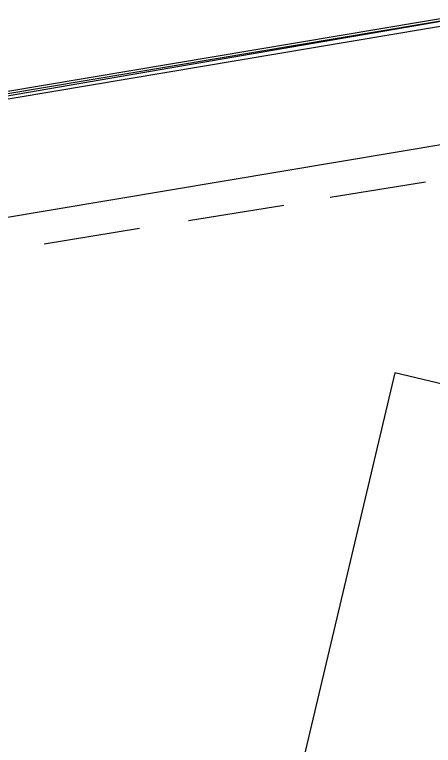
# Model space of a CAD drawing. Header units: feet. Extents: x -84 to 198, y -22 to 181.
# Drawn here: x 69.26 to 71.427, y 149.158 to 152.938 of the extents above; entities that cross this region are included whole.
import ezdxf

# ---------------------------------------------------------------- set-up
doc = ezdxf.new("R2010")
doc.units = ezdxf.units.FT
doc.layers.add('A-LINEA', color=7, linetype='CONTINUOUS')

msp = doc.modelspace()

# ---------------------------------------------------------------- linework, layer by layer
at = {"layer": 'A-LINEA'}
for p, q in [((67.92, 151.6711), (71.5733, 152.2844)), ((67.92, 151.6711), (71.5733, 152.2844)), ((71.3867, 152.0711), (70.8933, 151.9911)), ((71.3867, 152.0711), (70.8933, 151.9911)), ((70.6533, 151.9511), (70.16, 151.8711)), ((70.6533, 151.9511), (70.16, 151.8711)), ((69.9067, 151.8311), (69.4133, 151.7511)), ((69.9067, 151.8311), (69.4133, 151.7511)), ((71.2267, 151.0844), (69.16, 142.3378)), ((71.2267, 151.0844), (69.16, 142.3378)), ((96.9333, 145.0044), (71.2267, 151.0844)), ((96.9333, 145.0044), (71.2267, 151.0844))]:
    msp.add_line(p, q, dxfattribs=at)
for points in [[(67.6933, 152.2844), (71.5867, 152.9378), (71.5867, 152.9244), (67.6933, 152.2711), (67.6933, 152.2844)], [(67.6933, 152.2844), (71.5867, 152.9378), (71.5867, 152.9244), (67.6933, 152.2711), (67.6933, 152.2844)], [(67.6933, 152.2578), (67.7067, 152.2578), (71.5867, 152.9244), (71.5867, 152.9111), (71.6, 152.8978), (71.5867, 152.8978), (67.7067, 152.2444), (67.6933, 152.2578)], [(67.6933, 152.2578), (67.7067, 152.2578), (71.5867, 152.9244), (71.5867, 152.9111), (71.6, 152.8978), (71.5867, 152.8978), (67.7067, 152.2444), (67.6933, 152.2578)]]:
    msp.add_lwpolyline(points, dxfattribs=at)

doc.saveas('drawing.dxf')
